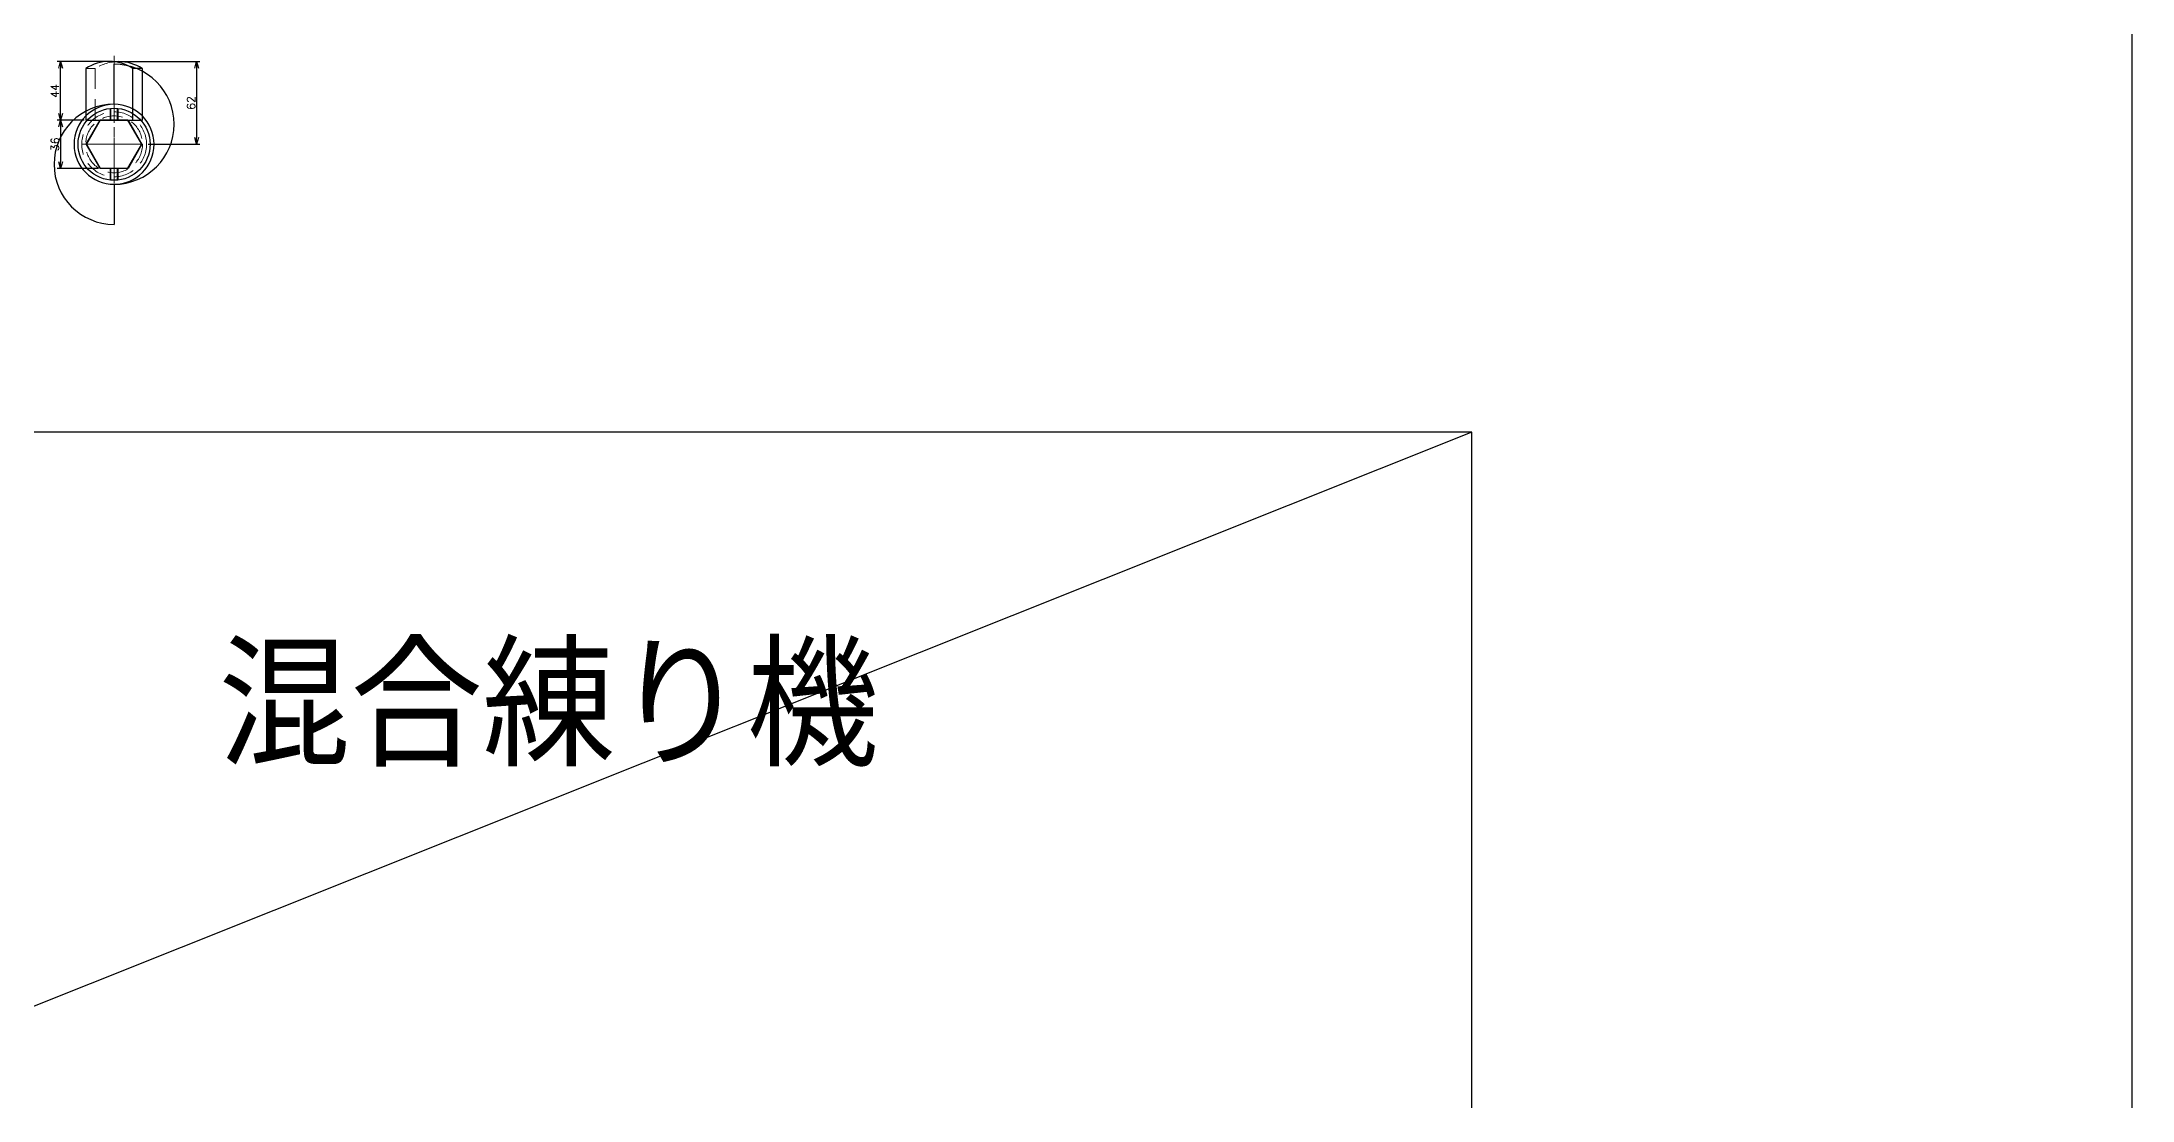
# Model space of a CAD drawing. Header units: millimetres. Extents: x 0 to 38884, y -3675 to 8056.
# Drawn here: x 13316 to 14883, y 3973 to 4766 of the extents above; entities that cross this region are included whole.
import ezdxf

# ---------------------------------------------------------------- set-up
doc = ezdxf.new("R2010")
doc.units = ezdxf.units.MM
doc.header["$LTSCALE"] = 2.4
doc.header["$PDMODE"] = 99
doc.header["$PDSIZE"] = 1
doc.linetypes.add('CENTER2', pattern=[28.575, 19.05, -3.175, 3.175, -3.175])
doc.linetypes.add('HIDDEN', pattern=[9.525, 6.35, -3.175])
for name, color, linetype, lineweight in [('04_HIDDEN', 2, 'HIDDEN', 13), ('05_CENTER', 4, 'CENTER2', 13), ('08_DIM', 3, 'Continuous', 13)]:
    doc.layers.add(name, color=color, linetype=linetype, lineweight=lineweight)
doc.layers.add('10_DRAFT', color=8, linetype='Continuous', lineweight=0, plot=False)
doc.styles.add('KSS_TXT', font='txt.shx', dxfattribs={"bigfont": 'extfont2.shx'})
doc.dimstyles.new('KSS_DIM', dxfattribs={"dimscale": 2, "dimtxt": 3, "dimasz": 2.5, "dimexe": 1.25, "dimexo": 0.625, "dimtad": 1, "dimdsep": 46, "dimtxsty": 'KSS_TXT', "dimblk": 'OPEN30', "dimcen": 0, "dimazin": 2, "dimtfac": 0.75, "dimtmove": 0, "dimatfit": 3, "dimldrblk": 'OPEN30', "dimfxl": 1.25, "dimtolj": 1, "dimarcsym": 0})

# ---------------------------------------------------------------- blocks, each defined once
blk = doc.blocks.new('A$C29F057D0_1')
at = {"color": 0}
blk.add_line((0, -30), (0, -60), dxfattribs=at)
for points in [[(-10.4, -18), (10.4, -18), (20.8, 0), (10.4, 18), (-10.4, 18), (-20.8, 0), (-10.4, -18)], [(-10.4, 18), (-20.8, 0), (-10.4, -18), (10.4, -18), (20.8, 0), (10.4, 18), (-10.4, 18)]]:
    blk.add_lwpolyline(points, dxfattribs=at)
for centre, radius, start, end in [((0, -15), 45, 90, 270), ((0, 0), 30, 270, 90)]:
    blk.add_arc(centre, radius, start, end, dxfattribs=at)
at = {"layer": '10_DRAFT'}
for p, q in [((4.8, 0), (-4.8, 0)), ((0, -4.8), (0, 4.8))]:
    blk.add_line(p, q, dxfattribs=at)
blk = doc.blocks.new('A$C594A53D5_1')
at = {"color": 0}
blk.add_lwpolyline([(10.5, -18.1), (-10.5, -18.1), (-20.9, 0), (-10.5, 18.1), (10.5, 18.1), (20.9, 0)], close=True, dxfattribs=at)
blk.add_circle((0, 0), 27, dxfattribs=at)
at = {"layer": '04_HIDDEN'}
for p, q in [((-3, 26.8), (-3, 18.1)), ((-2.4, 26.9), (-2.4, 18.1)), ((2.4, 26.9), (2.4, 18.1)), ((3, 26.8), (3, 18.1)), ((-3, -26.8), (-3, -18.1)), ((-2.4, -26.9), (-2.4, -18.1)), ((2.4, -26.9), (2.4, -18.1)), ((3, -26.8), (3, -18.1))]:
    blk.add_line(p, q, dxfattribs=at)
at = {"layer": '05_CENTER'}
for p, q in [((0, 16.2), (0, 29.2)), ((0, -16.2), (0, -29.2))]:
    blk.add_line(p, q, dxfattribs=at)
at = {"layer": '10_DRAFT'}
for p, q in [((0, -4.8), (0, 4.8)), ((4.8, 0), (-4.8, 0))]:
    blk.add_line(p, q, dxfattribs=at)
blk = doc.blocks.new('A$C0CA53CCF_1')
at = {"color": 0}
for radius in [24.3, 21.3]:
    blk.add_circle((0, 0), radius, dxfattribs=at)
at = {"layer": '10_DRAFT'}
for p, q in [((4.8, 0), (-4.8, 0)), ((0, -4.8), (0, 4.8))]:
    blk.add_line(p, q, dxfattribs=at)
blk = doc.blocks.new('_Open30')
at = {"color": 0, "linetype": 'ByBlock', "lineweight": -2}
for p, q in [((-1, 0.27), (0, 0)), ((0, 0), (-1, -0.27)), ((0, 0), (-1, 0))]:
    blk.add_line(p, q, dxfattribs=at)
blk = doc.blocks.new('*D500')
at = {"layer": '08_DIM', "color": 0, "lineweight": -2, "transparency": 16777216}
for p, q in [((13375.2, 4750.8), (13434.8, 4750.8)), ((13432.3, 4745.8), (13432.3, 4693.8)), ((13395.9, 4688.8), (13434.8, 4688.8))]:
    blk.add_line(p, q, dxfattribs=at)
at = {"layer": 'Defpoints', "color": 0, "transparency": 16777216}
for p in [(13373.9, 4750.8), (13394.7, 4688.8), (13432.3, 4688.8)]:
    blk.add_point(p, dxfattribs=at)
at = {"layer": '08_DIM', "color": 0, "lineweight": -2, "transparency": 16777216, "xscale": 5, "yscale": 5, "zscale": 5}
for p, rotation in [((13432.3, 4750.8), 90), ((13432.3, 4688.8), 270)]:
    blk.add_blockref('_Open30', p, dxfattribs=dict(at, rotation=rotation))
at = {"layer": '08_DIM', "color": 0, "transparency": 16777216, "insert": (13428.1, 4719.8), "char_height": 6, "attachment_point": 5, "rotation": 90, "style": 'KSS_TXT'}
blk.add_mtext('\\A1;62', dxfattribs=at)
blk = doc.blocks.new('*D501')
at = {"layer": '08_DIM', "color": 0, "lineweight": -2, "transparency": 16777216}
for p, q in [((13347.9, 4706.8), (13327.8, 4706.8)), ((13330.3, 4701.8), (13330.3, 4675.8)), ((13358.8, 4670.8), (13327.8, 4670.8))]:
    blk.add_line(p, q, dxfattribs=at)
at = {"layer": 'Defpoints', "color": 0, "transparency": 16777216}
for p in [(13349.2, 4706.8), (13330.3, 4670.8), (13360, 4670.8)]:
    blk.add_point(p, dxfattribs=at)
at = {"layer": '08_DIM', "color": 0, "lineweight": -2, "transparency": 16777216, "xscale": 5, "yscale": 5, "zscale": 5}
for p, rotation in [((13330.3, 4706.8), 90), ((13330.3, 4670.8), 270)]:
    blk.add_blockref('_Open30', p, dxfattribs=dict(at, rotation=rotation))
at = {"layer": '08_DIM', "color": 0, "transparency": 16777216, "insert": (13326.1, 4688.8), "char_height": 6, "attachment_point": 5, "rotation": 90, "style": 'KSS_TXT'}
blk.add_mtext('\\A1;36', dxfattribs=at)
blk = doc.blocks.new('*D502')
at = {"layer": '08_DIM', "color": 0, "lineweight": -2, "transparency": 16777216}
for p, q in [((13369.2, 4750.8), (13327.8, 4750.8)), ((13330.3, 4711.8), (13330.3, 4745.8)), ((13347.9, 4706.8), (13327.8, 4706.8))]:
    blk.add_line(p, q, dxfattribs=at)
at = {"layer": 'Defpoints', "color": 0, "transparency": 16777216}
for p in [(13330.3, 4750.8), (13370.4, 4750.8), (13349.2, 4706.8)]:
    blk.add_point(p, dxfattribs=at)
at = {"layer": '08_DIM', "color": 0, "lineweight": -2, "transparency": 16777216, "xscale": 5, "yscale": 5, "zscale": 5}
for p, rotation in [((13330.3, 4750.8), 90), ((13330.3, 4706.8), 270)]:
    blk.add_blockref('_Open30', p, dxfattribs=dict(at, rotation=rotation))
at = {"layer": '08_DIM', "color": 0, "transparency": 16777216, "insert": (13326.1, 4728.8), "char_height": 6, "attachment_point": 5, "rotation": 90, "style": 'KSS_TXT'}
blk.add_mtext('\\A1;44', dxfattribs=at)
blk = doc.blocks.new('A$C2F303033_1')
at = {"color": 0}
for p, q in [((-21.2, 56.7), (-21.2, 18)), ((-3.5, 62), (3.5, 62)), ((21.2, 56.7), (14.1, 56.7)), ((14.1, 18), (14.1, 56.7)), ((21.2, 18), (21.2, 56.7)), ((-21.2, 18), (21.2, 18))]:
    blk.add_line(p, q, dxfattribs=at)
blk.add_lwpolyline([(-10.4, 18), (-20.8, 0), (-10.4, -18), (10.4, -18), (20.8, 0), (10.4, 18), (-10.4, 18)], dxfattribs=at)
for centre, end in [((-3.5, 29.7), 123.1632), ((3.5, 29.7), 90)]:
    blk.add_arc(centre, 32.3, 56.8368, end, dxfattribs=at)
at = {"layer": '04_HIDDEN'}
for p, q in [((-21.2, 56.7), (-14.1, 56.7)), ((-14.1, 56.7), (-14.1, 18))]:
    blk.add_line(p, q, dxfattribs=at)
blk.add_arc((3.5, 29.7), 32.3, 90, 123.1632, dxfattribs=at)
at = {"layer": '05_CENTER'}
for p, q in [((0, 66.2), (0, -21.5)), ((-24.3, 0), (24.3, 0))]:
    blk.add_line(p, q, dxfattribs=at)

msp = doc.modelspace()

# ---------------------------------------------------------------- linework, layer by layer
at = {"color": 3}
msp.add_line((14388.3488, 4473.0687), (11314.2319, 3246.8812), dxfattribs=at)
msp.add_lwpolyline([(11025.8788, 3129.3019), (14883.3848, 3129.3019), (14883.3848, 6326.6819), (11025.8788, 6326.6819)], close=True, dxfattribs=at)
msp.add_lwpolyline([(11314.2319, 3246.8812), (14388.3488, 3246.8812), (14388.3488, 4473.0687), (11314.2319, 4473.0687)], close=True)

# ---------------------------------------------------------------- block references
at = {"rotation": 180}
msp.add_blockref('A$C29F057D0_1', (13370.4051, 4688.8221), dxfattribs=at)
for name in ['A$C2F303033_1', 'A$C29F057D0_1', 'A$C594A53D5_1']:
    msp.add_blockref(name, (13370.4051, 4688.8221))
at = {"layer": '04_HIDDEN'}
msp.add_blockref('A$C0CA53CCF_1', (13370.4051, 4688.8221), dxfattribs=at)

# ---------------------------------------------------------------- texts
at = {"layer": '08_DIM', "style": 'KSS_TXT'}
msp.add_text('混合練り機', height=90, dxfattribs=at).set_placement((13448.6351, 4222.7013))

# ---------------------------------------------------------------- dimensions: what is measured, and where the dimension line sits
at = {"layer": '08_DIM'}
for base, p1, p2, picture, middle in [((13330.3312, 4750.8221), (13349.1919, 4706.8221), (13370.4051, 4750.8221), '*D502', (13326.0812, 4728.8221)), ((13432.3276, 4688.8221), (13373.9407, 4750.8221), (13394.6989, 4688.8221), '*D500', (13428.0776, 4719.8221)), ((13330.3312, 4670.8221), (13349.1919, 4706.8221), (13360.0128, 4670.8221), '*D501', (13326.0812, 4688.8221))]:
    dim = msp.add_linear_dim(base=base, p1=p1, p2=p2, angle=90, dimstyle='KSS_DIM', override={"dimscale": 2, "dimarcsym": 1}, dxfattribs=at)
    dim.commit()
    dim.dimension.update_dxf_attribs({"geometry": picture, "text_midpoint": middle})

doc.saveas('drawing.dxf')
